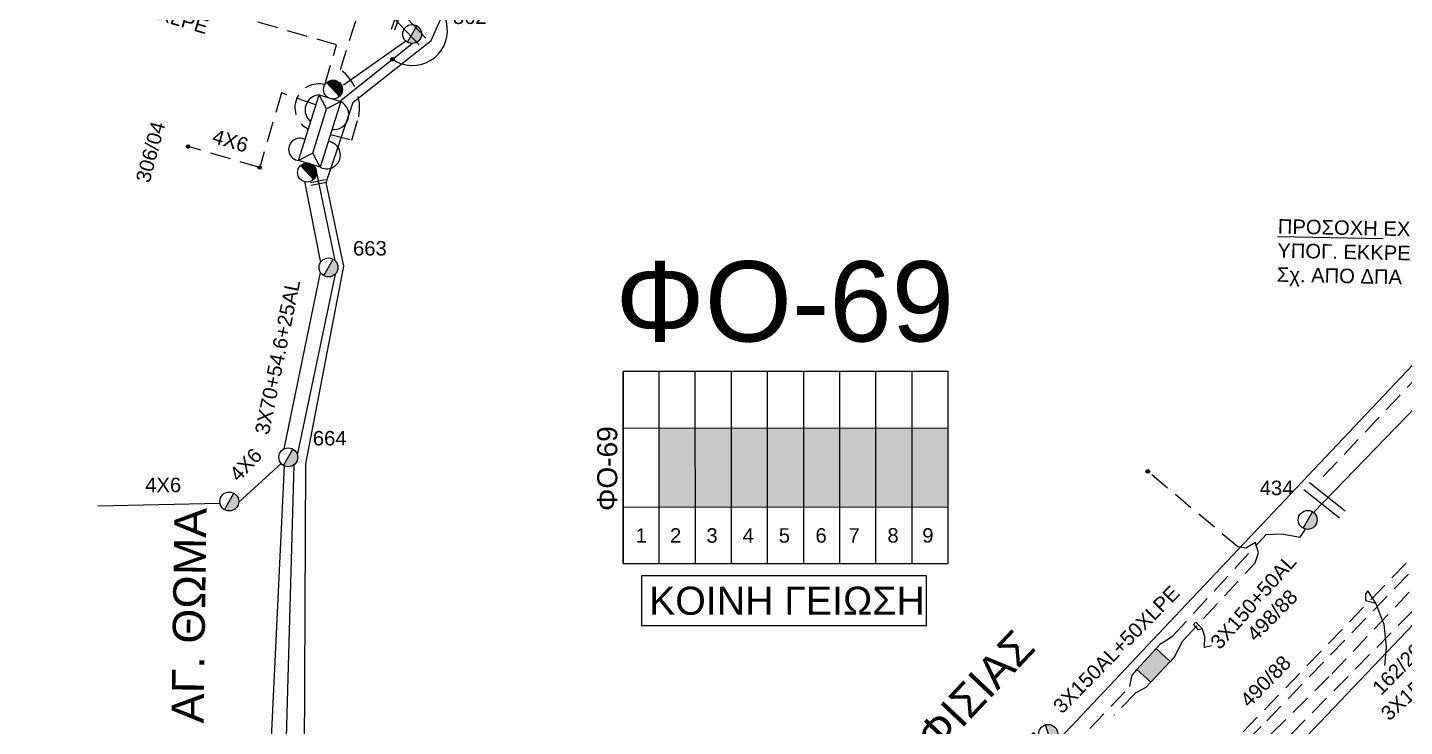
# Model space of a CAD drawing. Header units: millimetres. Extents: x 911 to 5440, y 753 to 2084.
# Drawn here: x 2642.3 to 2813.8, y 895.8 to 982.8 of the extents above; entities that cross this region are included whole.
import ezdxf
from ezdxf.enums import TextEntityAlignment as Align

# ---------------------------------------------------------------- set-up
doc = ezdxf.new("R2010")
doc.units = ezdxf.units.MM
doc.linetypes.add('DASHED', pattern=[19.05, 12.7, -6.35])
for name, color, linetype in [('Link Box 4 Διευθύνσεων', 7, 'Continuous'), ('Άγνωστα', 7, 'Continuous'), ('Ασφαλειοκιβώτια Χ.Τ 9 αναχωρήσεων', 7, 'Continuous'), ('Γέφυρες Εναέριου Δικτύου', 7, 'Continuous'), ('Επιγραφές - Σχήματα', 7, 'Continuous'), ('Καλώδια ΧΤ   3x150+50AL', 7, 'DASHED'), ('Καλώδια ΧΤ   3x150+50CU', 7, 'DASHED'), ('Καλώδια ΧΤ   3x150AL+50CU XLPE', 7, 'DASHED'), ('Καλώδια ΧΤ   3x150AL+50XLPE', 7, 'DASHED'), ('Μηχανική τομή', 7, 'Continuous'), ('Στύλος ΦΜ', 7, 'Continuous'), ('Στύλος ΦΜ @ 1', 7, 'Continuous'), ('Συνδέσεις', 7, 'Continuous'), ('Συνεστραμμένα ΧΤ   3x70+54.6+25 AL', 7, 'SYN_LINE'), ('Τομή', 7, 'Continuous'), ('Υποσταθμός εναέριος 2 στύλων', 7, 'Continuous'), ('Υποσταθμός πόλεως', 7, 'Continuous'), ('Υπόβαθρο ΔΕΗ', 7, 'Continuous')]:
    doc.layers.add(name, color=color, linetype=linetype)
doc.styles.get("Standard").update_dxf_attribs({"font": 'arial.ttf'})
doc.linetypes.add('SYN_LINE', pattern='A,0.5,-0.0001,["/\\/\\/\\/",Standard,S=0.1,R=0,X=0,Y=-0.05],-0.25', length=0.7501)

# ---------------------------------------------------------------- blocks, each defined once
blk = doc.blocks.new('ΥΠΑΡΧΩΝ ΤΣΙΜΕΝΤΕΝΙΟΣ ΣΤΥΛΟΣ')
at = {"layer": 'Στύλος ΦΜ'}
blk.add_hatch(color=7, dxfattribs=at).paths.add_polyline_path([(-1.29, -2.28, 0.574793), (2.62, 0, 0.268822), (1.3, 2.27)])
at = {"layer": 'Στύλος ΦΜ', "color": 7}
blk.add_line((-1.29, -2.28), (1.3, 2.27), dxfattribs=at)
blk.add_circle((0, 0), 2.62, dxfattribs=at)
at = {"layer": 'Στύλος ΦΜ', "flags": 4}
for tag, p in [('ΑΡΙΘΜΟΣ', (-4.68, 8.05)), ('ΤΥΠΟΣ', (-4.91, 3.03))]:
    blk.add_attdef(tag, p, '', height=4, dxfattribs=at)
blk = doc.blocks.new('ΥΠΟΣΤΑΘΜΟΣ ΕΝΑΕΡΙΟΣ ΕΠΙ 2 ΣΤΥΛΩΝ')
at = {"layer": 'Υποσταθμός εναέριος 2 στύλων', "linetype": 'Continuous'}
for points in [[(-11.97, -2.11, 0.574793), (-8.45, -0.07, 0.268822), (-9.64, 1.98)], [(9.68, -2.15, 0.574793), (13.19, -0.1, 0.268822), (12.01, 1.95)]]:
    blk.add_hatch(color=256, dxfattribs=at).paths.add_polyline_path(points)
for p, q in [((-11.97, -2.11), (-9.64, 1.98)), ((9.68, -2.15), (12.01, 1.95))]:
    blk.add_line(p, q, dxfattribs=at)
for centre in [(-10.81, -0.07), (10.84, -0.1)]:
    blk.add_circle(centre, 2.36, dxfattribs=at)
at = {"layer": 'Υποσταθμός πόλεως', "linetype": 'Continuous', "ltscale": 40}
blk.add_lwpolyline([(-8.57, 2.82), (8.57, 2.82), (8.57, -2.82), (-8.57, -2.82)], close=True, dxfattribs=at)
for points in [[(-5.75, 0), (-8.57, 2.82)], [(-8.57, -2.82), (-5.75, 0)], [(-5.75, 0), (5.75, 0)], [(5.75, 0), (8.57, 2.82)], [(8.57, -2.82), (5.75, 0)]]:
    blk.add_lwpolyline(points, dxfattribs=at)
at = {"layer": 'Υποσταθμός εναέριος 2 στύλων', "ltscale": 40, "flags": 1}
for tag, p in [('ΜΕΤΑΣΧΗΜΑΤΙΣΜΟΣ', (14.09, 2.51)), ('ΙΣΧΥΣ', (14.07, -0.28)), ('ΑΡΙΘΜΟΣ', (14.19, -3))]:
    blk.add_attdef(tag, p, '', height=1.8, dxfattribs=at)
blk = doc.blocks.new('LINK BOX 4 ΑΝΑΧΩΡΗΣΕΩΝ')
at = {"layer": 'Link Box 4 Διευθύνσεων', "ltscale": 40}
blk.add_hatch(color=256, dxfattribs=at).paths.add_polyline_path([(-3.54, 0), (-3.54, -4.67), (3.54, -4.67), (3.54, 0)])
for p, q in [((-3.54, 0), (-5.33, 0)), ((5.33, 0), (3.54, 0)), ((-3.54, -4.67), (-5.33, -4.67)), ((5.33, -4.67), (3.54, -4.67))]:
    blk.add_line(p, q, dxfattribs=at)
blk.add_lwpolyline([(-3.54, -4.67), (-3.54, 0), (3.54, 0), (3.54, -4.67)], close=True, dxfattribs=at)
blk = doc.blocks.new('ΜΗΧΑΝΙΚΗ ΤΟΜΗ')
at = {"layer": 'Μηχανική τομή', "ltscale": 40}
for p, q in [((-1.89, 0.78), (1.89, 0.78)), ((1.89, 0), (-1.89, 0))]:
    blk.add_line(p, q, dxfattribs=at)
blk = doc.blocks.new('ΤΟΜΗ')
at = {"layer": 'Τομή', "ltscale": 40}
for p, q in [((-5.68, 0), (5.68, 0)), ((5.68, -2.33), (-5.68, -2.33))]:
    blk.add_line(p, q, dxfattribs=at)
blk = doc.blocks.new('_ΣΥΝΔΕΣΗ')
at = {"layer": 'Συνδέσεις', "linetype": 'SYN_LINE', "ltscale": 40}
blk.add_hatch(color=256, dxfattribs=at).paths.add_polyline_path([(0.5, -0.01, 1), (-0.5, -0.01, 1)])
at = {"layer": 'Συνδέσεις'}
blk.add_circle((0, -0.01), 0.5, dxfattribs=at)
blk = doc.blocks.new('ΑΣΦΑΛΕΙΟΚΙΒΩΤΙΟ ΥΠΟΣΤΑΘΜΟΥ 9 ΑΝΑΧΩΡΗΣΕΩΝ')
at = {"layer": 'Ασφαλειοκιβώτια Χ.Τ 9 αναχωρήσεων', "ltscale": 40}
for p, q in [((-23.8, 40.36), (24.02, 40.36)), ((-9.72, 40.36), (-9.72, -40.64)), ((9.94, 40.36), (9.94, -40.64)), ((-23.8, 31.36), (24.02, 31.36)), ((-23.8, 22.36), (24.02, 22.36)), ((-23.8, 13.36), (24.02, 13.36)), ((-23.8, 4.36), (24.02, 4.36)), ((-23.8, -4.64), (24.02, -4.64)), ((-23.8, -13.64), (24.02, -13.64)), ((-23.8, -22.64), (24.02, -22.64)), ((-23.8, -31.64), (24.02, -31.64))]:
    blk.add_line(p, q, dxfattribs=at)
at = {"layer": 'Ασφαλειοκιβώτια Χ.Τ 9 αναχωρήσεων'}
blk.add_lwpolyline([(-23.8, -40.64), (24.02, -40.64), (24.02, 40.36), (-23.8, 40.36)], close=True, dxfattribs=at)
for s, p in [('1', (-18.61, 37.24)), ('2', (-18.61, 28.67)), ('3', (-18.61, 19.6)), ('4', (-18.61, 10.58)), ('5', (-18.61, 1.57)), ('6', (-18.61, -7.57)), ('7', (-18.61, -15.81)), ('8', (-18.61, -25.5)), ('9', (-18.61, -34.19))]:
    blk.add_text(s, height=3.6, rotation=270, dxfattribs=at).set_placement(p)
at = {"layer": 'Ασφαλειοκιβώτια Χ.Τ 9 αναχωρήσεων', "ltscale": 40}
for tag, height, p in [('ΟΝΟΜΑ', 5, (-0.16, 44.31)), ('ΚΕΙΜΕΝΟ 1', 2, (17.06, 35.59)), ('ΚΕΙΜΕΝΟ 2', 2, (17.06, 26.88)), ('ΚΕΙΜΕΝΟ 3', 2, (17.06, 17.69)), ('ΚΕΙΜΕΝΟ 4', 2, (17.06, 8.71)), ('ΚΕΙΜΕΝΟ 5', 2, (17.06, -0.13)), ('ΚΕΙΜΕΝΟ 6', 2, (17.06, -9.05)), ('ΚΕΙΜΕΝΟ 7', 2, (17.06, -18.13)), ('ΚΕΙΜΕΝΟ 8', 2, (17.06, -26.85)), ('ΚΕΙΜΕΝΟ 9', 2, (17.06, -35.99)), ('ΣΧ', 2, (-0.1, -42.64))]:
    blk.add_attdef(tag, text='', height=height, dxfattribs=at).set_placement(p, align=Align.MIDDLE_CENTER)

msp = doc.modelspace()

# ---------------------------------------------------------------- hatches: boundary and pattern name
at = {"layer": 'Ασφαλειοκιβώτια Χ.Τ 9 αναχωρήσεων'}
for color, points in [(62, [(2725.48, 932.99), (2720.98, 932.99), (2720.98, 923.16), (2725.48, 923.17)]), (5, [(2729.98, 932.99), (2725.48, 932.99), (2725.48, 923.17), (2729.98, 923.17)]), (1, [(2734.48, 933), (2729.98, 932.99), (2729.98, 923.17), (2734.48, 923.17)]), (6, [(2738.98, 933), (2734.48, 933), (2734.48, 923.17), (2738.98, 923.17)]), (30, [(2743.48, 933), (2738.98, 933), (2738.98, 923.17), (2743.48, 923.17)]), (85, [(2747.98, 933), (2743.48, 933), (2743.48, 923.17), (2747.98, 923.17)]), (133, [(2752.48, 933), (2747.98, 933), (2747.98, 923.17), (2752.48, 923.17)]), (2, [(2756.98, 933), (2752.48, 933), (2752.48, 923.17), (2756.98, 923.18)])]:
    msp.add_hatch(color=color, dxfattribs=at).paths.add_polyline_path(points)

# ---------------------------------------------------------------- linework, layer by layer
at = {"layer": 'Άγνωστα', "linetype": 'DASHED', "ltscale": 0.2}
for points in [[(2803.69, 926.95), (2836.17, 961.33), (2837.54, 963.21), (2857.03, 985.42), (2859.86, 986.66), (2873.48, 1007.6), (2881.04, 1020.68), (2882.22, 1024.9), (2884.93, 1026.23), (2900.53, 1052.44)], [(2678.21, 973.21), (2673.91, 974.71), (2671.21, 965.43), (2662.28, 968.04)]]:
    msp.add_lwpolyline(points, dxfattribs=at)
at = {"layer": 'Άγνωστα', "color": 133}
msp.add_lwpolyline([(2802.48, 922.49), (2821.67, 942.26)], dxfattribs=at)
at = {"layer": 'Άγνωστα', "color": 5, "linetype": 'SYN_LINE', "ltscale": 5}
msp.add_lwpolyline([(2673.88, 928.57), (2668.59, 923.76)], dxfattribs=at)
at = {"layer": 'Άγνωστα', "color": 5, "linetype": 'SYN_LINE', "ltscale": 20}
msp.add_lwpolyline([(2666.26, 923.6), (2651.03, 923.26)], dxfattribs=at)
at = {"layer": 'Γέφυρες Εναέριου Δικτύου'}
msp.add_arc((2690.24, 982.49), 4.36, 235.3514, 70.8572, dxfattribs=at)
at = {"layer": 'Επιγραφές - Σχήματα', "color": 190}
msp.add_lwpolyline([(2718.77, 908.42), (2754.28, 908.42), (2754.28, 914.6), (2718.77, 914.6)], close=True, dxfattribs=at)
at = {"layer": 'Επιγραφές - Σχήματα'}
for points in [[(2811.38, 903.42), (2811.6, 905.74), (2811.3, 908.53), (2810.24, 911.21), (2809.28, 912.72), (2808.96, 912.34), (2808.96, 911.52), (2810.24, 911.21)], [(2789.79, 905.9), (2788.91, 905.69), (2788.97, 907.05), (2788.61, 908.03), (2787.84, 908.81), (2787.54, 908.55), (2788.07, 907.9), (2788.61, 908.03)]]:
    msp.add_lwpolyline(points, dxfattribs=at)
at = {"layer": 'Καλώδια ΧΤ   3x150+50AL', "color": 6, "ltscale": 0.2}
for points in [[(2785.22, 904.61), (2786.21, 906.5), (2795.22, 916.22), (2795.65, 917.46), (2795.28, 918.75), (2794.08, 918.03), (2793.08, 918.2), (2781.68, 927.71)], [(2781.6, 900.7), (2780.34, 900.02), (2777.65, 897.23)]]:
    msp.add_lwpolyline(points, dxfattribs=at)
at = {"layer": 'Καλώδια ΧΤ   3x150+50CU', "color": 2, "ltscale": 0.2}
msp.add_lwpolyline([(2677.28, 970.21, -0.913247), (2679.33, 975.73), (2680.79, 980.7), (2629.32, 995.53), (2620.85, 969.98), (2591.36, 978.36)], format="xyb", dxfattribs=at)
msp.add_lwpolyline([(2768.76, 892.21), (2773.97, 886.48), (2770.72, 883.69), (2775.45, 878.72), (2787.08, 890.3), (2788.43, 889.68), (2820.83, 923.19), (2859.26, 904.86), (2849.51, 886.08)], dxfattribs=at)
at = {"layer": 'Καλώδια ΧΤ   3x150AL+50CU XLPE', "color": 1, "linetype": 'DASHED', "ltscale": 0.2}
msp.add_lwpolyline([(2680.02, 969.55), (2682.68, 968.84), (2683.54, 971.75, 0.2909), (2681.26, 977.62), (2684.06, 986.52), (2605.54, 1010.42, 0.427182), (2603.63, 1011), (2592.11, 1014.51, 0.397284), (2590.95, 1014.17)], format="xyb", dxfattribs=at)
at = {"layer": 'Καλώδια ΧΤ   3x150AL+50XLPE', "color": 1, "ltscale": 0.2}
msp.add_lwpolyline([(2766.62, 889.93), (2768.99, 887.67), (2764.69, 883.4), (2775.85, 872.74), (2789.1, 886.87), (2804.81, 902.42), (2819.11, 917.5), (2822.72, 921.24), (2836.62, 914.22), (2861.32, 902.62), (2862.63, 901.93), (2862.52, 901.09), (2852.92, 882.13)], dxfattribs=at)
at = {"layer": 'Καλώδια ΧΤ   3x150AL+50XLPE', "color": 6, "ltscale": 0.2}
for points in [[(2771.99, 892.82), (2773.52, 891.45), (2773.43, 890.6), (2766.44, 883.42), (2775.39, 875.13), (2796.67, 896.53), (2820.2, 920.89), (2823.44, 919.11), (2825.07, 918.95)], [(2783.51, 906.19), (2784.94, 907.1), (2796.61, 919.76), (2798.51, 919.83), (2800.81, 919.41), (2801.51, 920.41)], [(2767.11, 890.44), (2768.12, 889.43), (2771.99, 892.82), (2779.6, 900.8), (2779.89, 902.28)]]:
    msp.add_lwpolyline(points, dxfattribs=at)
at = {"layer": 'Καλώδια ΧΤ   3x150AL+50XLPE', "color": 5, "ltscale": 0.2}
msp.add_lwpolyline([(2766.19, 889.46), (2767.79, 887.83), (2762.95, 882.76), (2775.55, 870.46), (2815.42, 910.81), (2818.35, 914.19), (2820.66, 916.34)], dxfattribs=at)
at = {"layer": 'Συνεστραμμένα ΧΤ   3x70+54.6+25 AL', "color": 62, "ltscale": 10}
msp.add_lwpolyline([(2681.21, 973.67), (2690.22, 980.86)], dxfattribs=at)
at = {"layer": 'Συνεστραμμένα ΧΤ   3x70+54.6+25 AL', "color": 30, "ltscale": 10}
msp.add_lwpolyline([(2689.43, 981.15), (2681.63, 975.69)], dxfattribs=at)
at = {"layer": 'Συνεστραμμένα ΧΤ   3x70+54.6+25 AL', "color": 6, "ltscale": 10}
msp.add_lwpolyline([(2678.27, 964.75), (2680.57, 953.87)], dxfattribs=at)
at = {"layer": 'Συνεστραμμένα ΧΤ   3x70+54.6+25 AL', "color": 5, "ltscale": 10}
msp.add_lwpolyline([(2676.77, 963.67), (2678.77, 953.6)], dxfattribs=at)
at = {"layer": 'Συνεστραμμένα ΧΤ   3x70+54.6+25 AL', "color": 5, "ltscale": 20}
for points in [[(2674.26, 930.41), (2678.78, 952.37)], [(2674.27, 928.28), (2672.57, 892.63)]]:
    msp.add_lwpolyline(points, dxfattribs=at)
at = {"layer": 'Συνεστραμμένα ΧΤ   3x70+54.6+25 AL', "color": 6, "ltscale": 20}
for points in [[(2680.6, 952.15), (2675.9, 929.81)], [(2675.46, 928.39), (2674.47, 893)]]:
    msp.add_lwpolyline(points, dxfattribs=at)
at = {"layer": 'Συνεστραμμένα ΧΤ   3x70+54.6+25 AL', "color": 173, "ltscale": 10}
msp.add_arc((2678.77, 972.59), 1.9, 94.9125, 230.3758, dxfattribs=at)
at = {"layer": 'Συνεστραμμένα ΧΤ   3x70+54.6+25 AL', "color": 62, "ltscale": 10}
msp.add_arc((2680.45, 972), 1.85, 262.559, 62.7293, dxfattribs=at)
at = {"layer": 'Συνεστραμμένα ΧΤ   3x70+54.6+25 AL', "color": 5, "ltscale": 10}
msp.add_arc((2676.2, 967.68), 1.39, 61.2344, 264.0539, dxfattribs=at)
at = {"layer": 'Συνεστραμμένα ΧΤ   3x70+54.6+25 AL', "color": 6, "ltscale": 10}
msp.add_arc((2679.54, 966.98), 1.72, 242.4228, 82.8655, dxfattribs=at)
at = {"layer": 'Υπόβαθρο ΔΕΗ'}
for points in [[(2676.73, 883.39), (2676.73, 883.39), (2676.96, 928.53), (2681.7, 953.14), (2679.49, 963.56), (2682.87, 973.55), (2692.57, 981.22), (2708.5, 1017.05), (2717.46, 1036.13), (2826.12, 995.04), (2854.85, 983.93), (2832.92, 959.97), (2785.94, 910.29), (2751.83, 874.15), (2731.59, 853.29), (2731.59, 853.29)], [(2957.22, 848.22), (2891.35, 881.86), (2822.42, 916.41), (2735.17, 824.9), (2725.92, 814.83), (2798.01, 777.17)]]:
    msp.add_lwpolyline(points, dxfattribs=at)

# ---------------------------------------------------------------- block references
at = {"layer": 'Link Box 4 Διευθύνσεων', "xscale": 0.5000000000000167, "yscale": 0.5000000000000167, "zscale": 0.5000000000000167, "rotation": 47.1768913094337}
msp.add_blockref('LINK BOX 4 ΑΝΑΧΩΡΗΣΕΩΝ', (2781.7, 904.24), dxfattribs=at)
at = {"layer": 'Ασφαλειοκιβώτια Χ.Τ 9 αναχωρήσεων', "xscale": 0.5000000000001479, "yscale": 0.5000000000001479, "zscale": 0.5000000000001479, "rotation": 90.01752059681432}
msp.add_blockref('ΑΣΦΑΛΕΙΟΚΙΒΩΤΙΟ ΥΠΟΣΤΑΘΜΟΥ 9 ΑΝΑΧΩΡΗΣΕΩΝ', (2736.66, 928.03), dxfattribs=at).add_auto_attribs({'ΟΝΟΜΑ': 'ΦΟ-69'})
at = {"layer": 'Μηχανική τομή'}
for p, xscale, yscale, zscale, rotation in [((2688.32, 983.4), 0.5000000000003592, 0.5000000000003592, 0.5000000000003592, 70.54736888475712), ((2678.48, 963.75), 0.5000000000002498, 0.5000000000002498, 0.5000000000002498, 191.7830736001848)]:
    msp.add_blockref('ΜΗΧΑΝΙΚΗ ΤΟΜΗ', p, dxfattribs=dict(at, xscale=xscale, yscale=yscale, zscale=zscale, rotation=rotation))
at = {"layer": 'Στύλος ΦΜ @ 1', "ltscale": 40}
ref = msp.add_blockref('ΥΠΑΡΧΩΝ ΤΣΙΜΕΝΤΕΝΙΟΣ ΣΤΥΛΟΣ', (2690.2, 982.04), dxfattribs=dict(at, xscale=0.4499999999998181, yscale=0.4499999999998181, zscale=0.4499999999998181))
ref.add_attrib('ΤΥΠΟΣ', '862', (2695.28, 983.29), dxfattribs={"layer": 'Στύλος ΦΜ', "height": 1.8, "flags": 4})
ref = msp.add_blockref('ΥΠΑΡΧΩΝ ΤΣΙΜΕΝΤΕΝΙΟΣ ΣΤΥΛΟΣ', (2679.78, 952.99), dxfattribs=dict(at, xscale=0.4499999999998181, yscale=0.4499999999998181, zscale=0.4499999999998181))
ref.add_attrib('ΤΥΠΟΣ', '663', (2682.84, 954.47), dxfattribs={"layer": 'Στύλος ΦΜ', "height": 1.8, "flags": 4})
ref = msp.add_blockref('ΥΠΑΡΧΩΝ ΤΣΙΜΕΝΤΕΝΙΟΣ ΣΤΥΛΟΣ', (2674.77, 929.35), dxfattribs=dict(at, xscale=0.4499999999998181, yscale=0.4499999999998181, zscale=0.4499999999998181))
ref.add_attrib('ΤΥΠΟΣ', '664', (2677.83, 930.83), dxfattribs={"layer": 'Στύλος ΦΜ', "height": 1.8, "flags": 4})
ref = msp.add_blockref('ΥΠΑΡΧΩΝ ΤΣΙΜΕΝΤΕΝΙΟΣ ΣΤΥΛΟΣ', (2801.77, 921.56), dxfattribs=dict(at, xscale=0.4499999999998181, yscale=0.4499999999998181, zscale=0.4499999999998181))
ref.add_attrib('ΤΥΠΟΣ', '434', (2795.79, 924.64), dxfattribs={"layer": 'Στύλος ΦΜ', "height": 1.8, "flags": 4})
at = {"layer": 'Στύλος ΦΜ @ 1', "ltscale": 40, "xscale": 0.4499999999998181, "yscale": 0.4499999999998181, "zscale": 0.4499999999998181}
msp.add_blockref('ΥΠΑΡΧΩΝ ΤΣΙΜΕΝΤΕΝΙΟΣ ΣΤΥΛΟΣ', (2667.42, 923.85), dxfattribs=at)
at = {"layer": 'Συνδέσεις', "xscale": 0.4499999999998181, "yscale": 0.4499999999998181, "zscale": 0.4499999999998181}
for p in [(2687.76, 978.9), (2662.28, 968.04), (2671.21, 965.43), (2781.84, 927.6)]:
    msp.add_blockref('_ΣΥΝΔΕΣΗ', p, dxfattribs=at)
at = {"layer": 'Τομή'}
for p, xscale, yscale, zscale, rotation in [((2689.1, 982.78), 0.5000000000002939, 0.5000000000002939, 0.5000000000002939, 133.4621192899746), ((2803.5, 923.54), 0.5000000000003417, 0.5000000000003417, 0.5000000000003417, 141.8716366533955)]:
    msp.add_blockref('ΤΟΜΗ', p, dxfattribs=dict(at, xscale=xscale, yscale=yscale, zscale=zscale, rotation=rotation))
at = {"layer": 'Υποσταθμός εναέριος 2 στύλων'}
for p, xscale, yscale, zscale, rotation in [((2678.68, 969.97), 0.5000000000000985, 0.5000000000000985, 0.5000000000000985, 72.64416633706013), ((2765.7, 891), 0.5000000000000012, 0.5000000000000012, 0.5000000000000012, 46.84113248825022)]:
    msp.add_blockref('ΥΠΟΣΤΑΘΜΟΣ ΕΝΑΕΡΙΟΣ ΕΠΙ 2 ΣΤΥΛΩΝ', p, dxfattribs=dict(at, xscale=xscale, yscale=yscale, zscale=zscale, rotation=rotation))

# ---------------------------------------------------------------- texts
at = {"layer": 'Επιγραφές - Σχήματα', "color": 7, "char_height": 1.8, "width": 168.3718, "attachment_point": 1}
for s, insert, rotation in [('306/04', (2655.74, 963.87), 75.0126), ('4X6', (2665.67, 970.25), 343.7484), ('{\\LΠΡΟΣΟΧΗ} ΕΧΕΙ ΓΙΝΕΙ\\PΥΠΟΓ. ΕΚΚΡΕΜΕΙ\\PΣχ. ΑΠΟ ΔΠΑ', (2798.07, 959.01), 358.8181), ('4X6', (2667.27, 927.44), 46.5323), ('498/88', (2794.01, 907.57), 45.7046), ('162/2000', (2809.63, 900.87), 45.7046), ('490/88', (2793.19, 899.35), 45.7046)]:
    msp.add_mtext(s, dxfattribs=dict(at, insert=insert, rotation=rotation))
at = {"layer": 'Επιγραφές - Σχήματα', "insert": (2715.51, 953.77), "char_height": 10, "width": 11.1692, "attachment_point": 1}
msp.add_mtext('ΦΟ-69', dxfattribs=at)
at = {"layer": 'Επιγραφές - Σχήματα', "color": 7, "insert": (2656.95, 926.81), "char_height": 1.8, "width": 168.3718, "attachment_point": 1}
msp.add_mtext('4X6', dxfattribs=at)
at = {"layer": 'Επιγραφές - Σχήματα', "char_height": 4, "attachment_point": 1}
for s, insert, width, rotation in [('ΑΓ. ΘΩΜΑ ', (2660.21, 896.28), 28.9324, 89.1905), ('Λ.ΚΗΦΙΣΙΑΣ ', (2743.67, 885.49), 11.1692, 46.6356)]:
    msp.add_mtext(s, dxfattribs=dict(at, insert=insert, width=width, rotation=rotation))
at = {"layer": 'Επιγραφές - Σχήματα', "color": 190, "insert": (2719.72, 913.25), "char_height": 3.5, "width": 35.1311, "attachment_point": 1}
msp.add_mtext('KOINH ΓΕΙΩΣΗ', dxfattribs=at)
at = {"layer": 'Καλώδια ΧΤ   3x150+50AL', "color": 7, "insert": (2789.47, 906.5), "char_height": 1.8, "width": 168.3718, "attachment_point": 1, "rotation": 48.5328}
msp.add_mtext('3X150+50AL', dxfattribs=at)
at = {"layer": 'Καλώδια ΧΤ   3x150+50CU', "color": 7, "insert": (2810.69, 897.78), "char_height": 1.8, "width": 168.3718, "attachment_point": 1, "rotation": 42.0715}
msp.add_mtext('3X150+50CU', dxfattribs=at)
at = {"layer": 'Καλώδια ΧΤ   3x150AL+50XLPE', "color": 7, "char_height": 1.8, "width": 27.8484, "attachment_point": 5}
for insert, rotation in [((2654.64, 985.84), 343.5566), ((2777.93, 905.43), 45.2893)]:
    msp.add_mtext('3X150AL+50XLPE', dxfattribs=dict(at, insert=insert, rotation=rotation))
at = {"layer": 'Συνεστραμμένα ΧΤ   3x70+54.6+25 AL', "color": 7, "insert": (2670.58, 932.44), "char_height": 1.8, "width": 168.3718, "attachment_point": 1, "rotation": 78.4152}
msp.add_mtext('3X70+54.6+25AL', dxfattribs=at)

doc.saveas('drawing.dxf')
